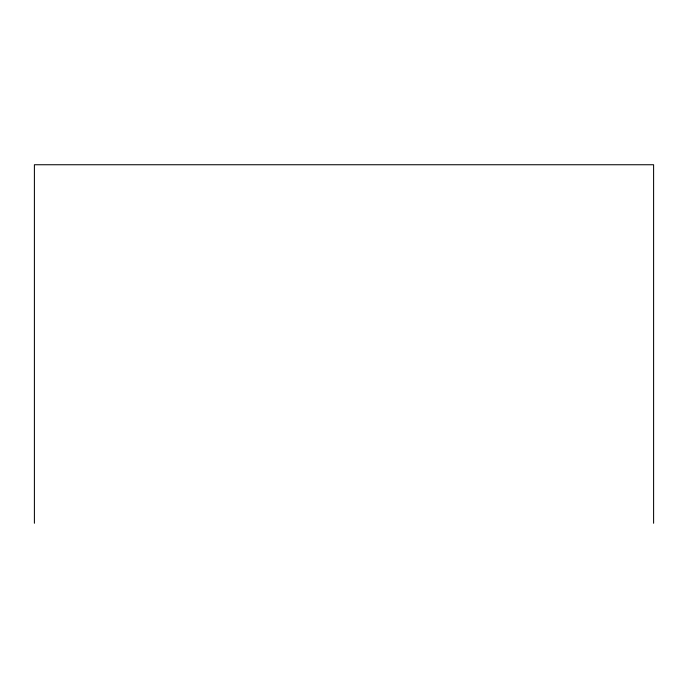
<?xml version="1.0" encoding="UTF-8"?>
<svg xmlns="http://www.w3.org/2000/svg" width="688" height="688" viewBox="0 0 688 688"><rect width="100%" height="100%" fill="white"/><g stroke="black" fill="none" stroke-linecap="round" stroke-linejoin="round"><path stroke-width="1.03" d="M653.6 523.258L653.6 164.742L34.4 164.742L34.4 523.258"/></g></svg>
